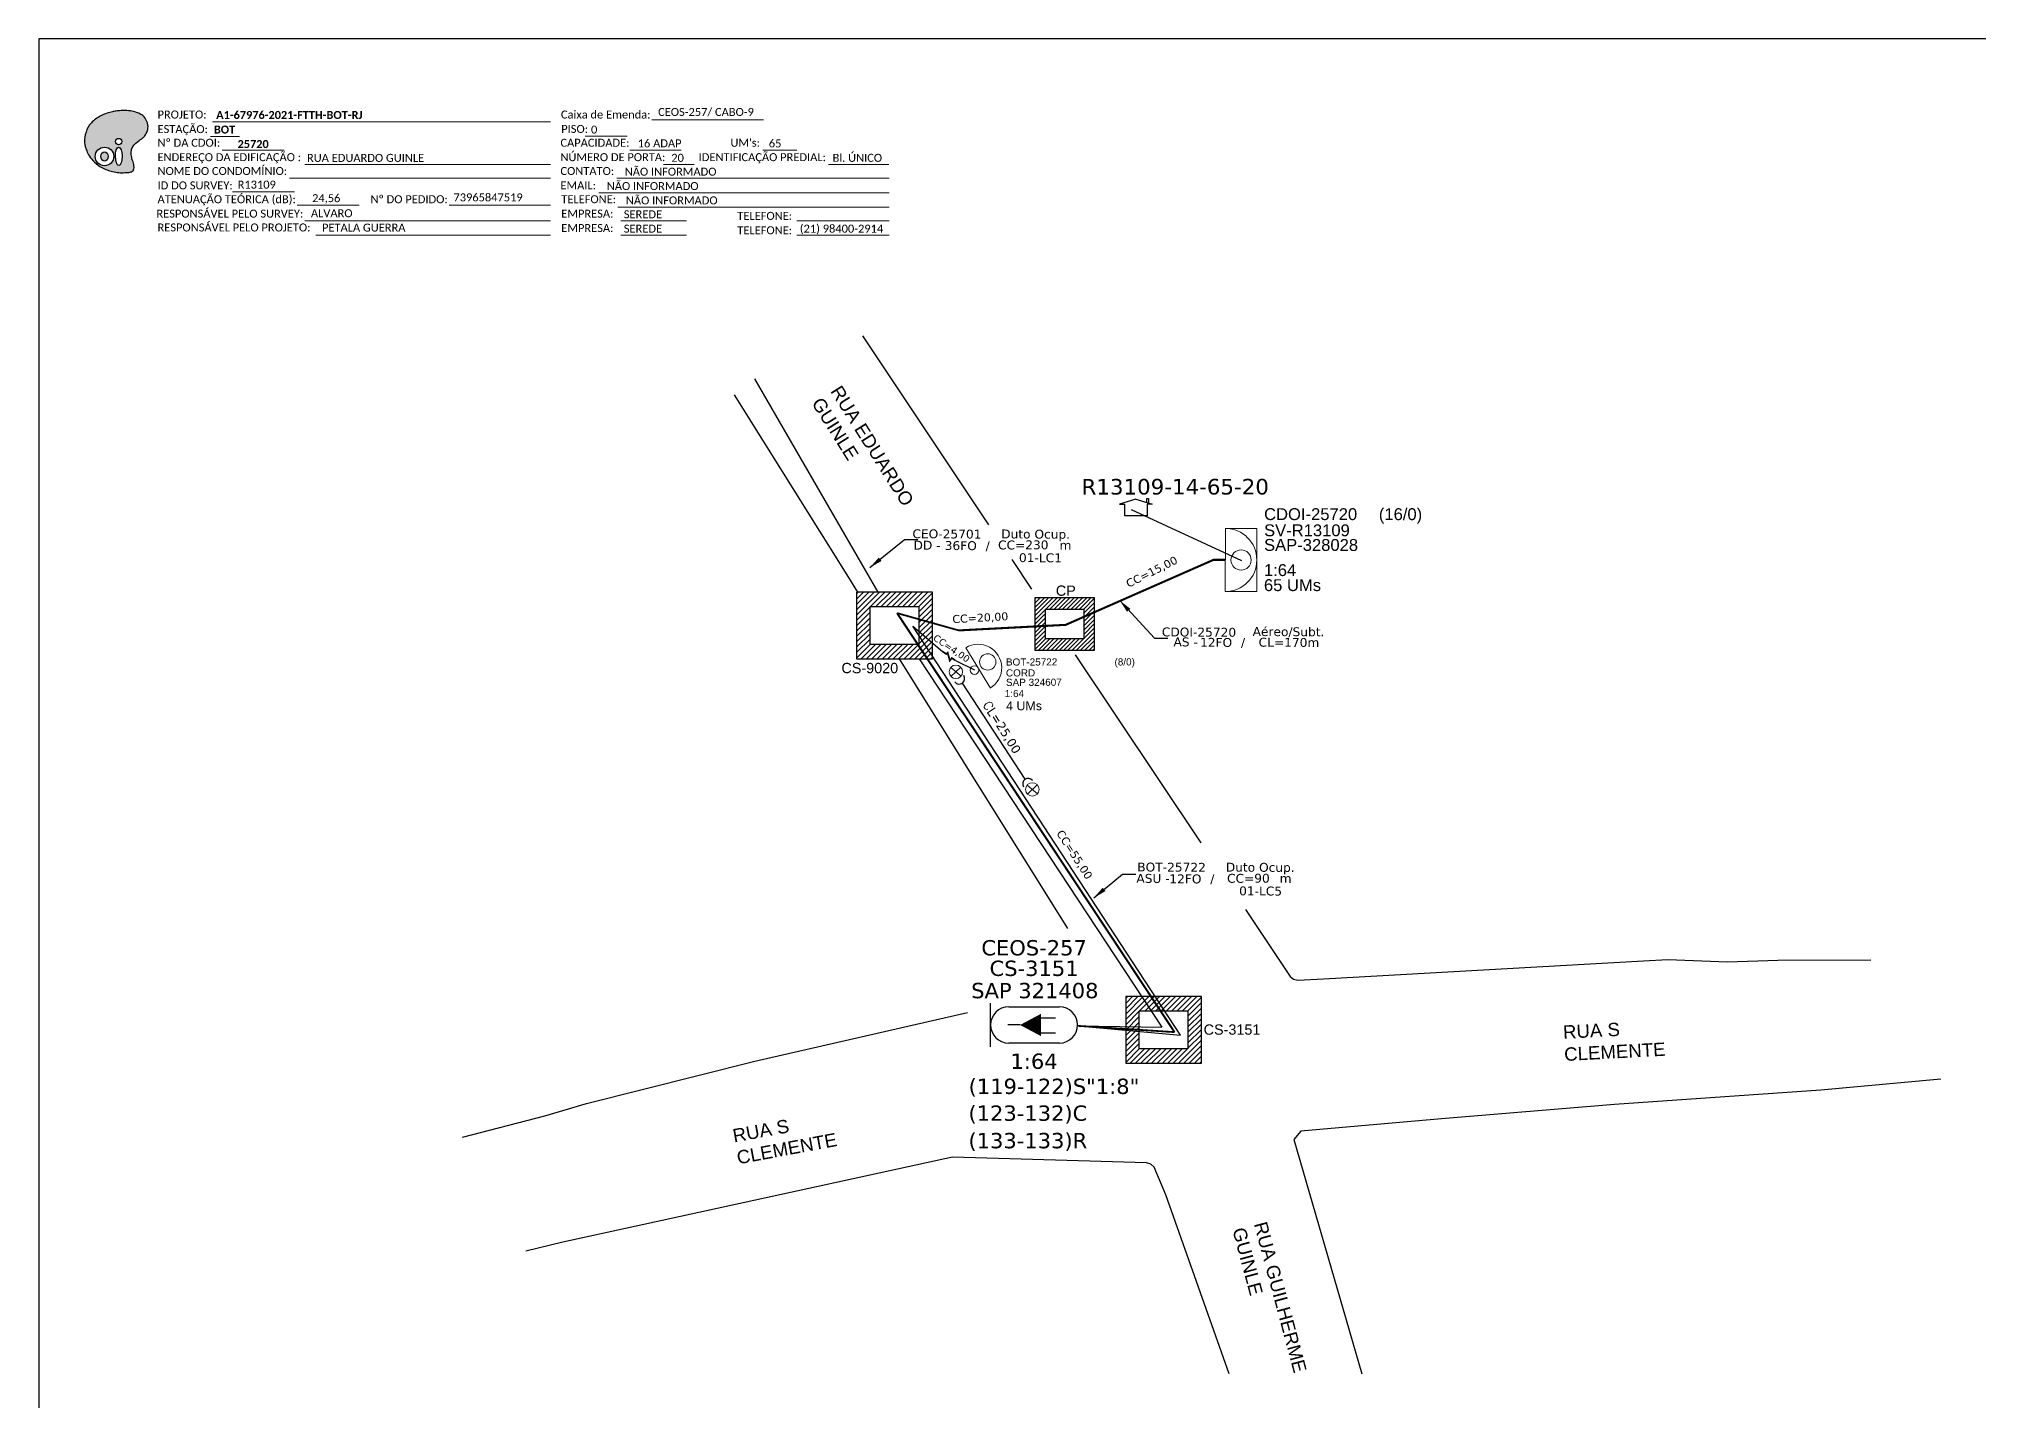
# Model space of a CAD drawing. Extents: x -4 to 837, y 1 to 595.
# Drawn here: x -3.8 to 432.5, y 289.1 to 595.3 of the extents above; entities that cross this region are included whole.
import ezdxf
from ezdxf.enums import TextEntityAlignment as Align

# ---------------------------------------------------------------- set-up
doc = ezdxf.new("R2010")
doc.units = 0
doc.linetypes.add('PHANTOM2', pattern=[1.25, 0.625, -0.125, 0.125, -0.125, 0.125, -0.125])
for name, color, linetype in [('10.0-Cartográfico', 4, 'Continuous'), ('10.1-Caixas Subterrâneas', 5, 'Continuous'), ('20.4-CEOS', 1, 'Continuous'), ('CAP a instalar', 1, 'Continuous'), ('CDOI', 1, 'Continuous'), ('celulas gpon', 7, 'Continuous'), ('label_cabos', 7, 'Continuous'), ('Legenda', 1, 'Continuous'), ('locais', 7, 'Continuous'), ('locais legendas', 7, 'Continuous'), ('Subida Lateral', 5, 'Continuous'), ('surveys', 7, 'Continuous')]:
    doc.layers.add(name, color=color, linetype=linetype)
for name, color, linetype, lineweight in [('10.4-Postes', 1, 'Continuous', 0), ("20.0-LEGENDA DOS CDO'S", 1, 'Continuous', 0), ('20.1-CDO_INTERIOR', 1, 'Continuous', 0), ('20.2-CDO_POSTE', 1, 'Continuous', 5), ('20.6-CORDOALHA_SUPORTE', 7, 'Continuous', 25), ('CORDOALHA_SUPORTE', 7, 'Continuous', 25), ('Segmento Logradouro Texto', 251, 'Continuous', 0)]:
    doc.layers.add(name, color=color, linetype=linetype, lineweight=lineweight)
doc.layers.add('DROP DE CLIENTE', color=140, linetype='Continuous', plot=False)
doc.layers.add('EXTRA', color=50, linetype='Continuous', plot=False)
doc.styles.add('ARIAL', font='arial.ttf')
doc.styles.add('DIGICADE', font='arial.ttf')
doc.styles.add('ROMANS', font='romans.shx')
doc.styles.add('siredit', font='verdana.ttf')
doc.styles.add('WMF-Calibri0', font='calibri.ttf')
doc.styles.add('WMF-Calibri1', font='calibrib.ttf')
doc.linetypes.add('FENCELINE1', pattern='A,0.25,-0.1,[133,ltypeshp.shx,S=0.1,R=0,X=-0.1,Y=0],-0.1,1', length=1.45)
doc.dimstyles.new('CC', dxfattribs={"dimtxt": 0.8, "dimasz": 2, "dimexe": 0.18, "dimexo": 0.0625, "dimgap": 0.09, "dimtad": 0, "dimdec": 0, "dimrnd": 1, "dimzin": 0, "dimdsep": 46, "dimtxsty": 'siredit', "dimblk": 'NONE', "dimcen": 0, "dimse1": 1, "dimse2": 1, "dimsd1": 1, "dimsd2": 1, "dimclrt": 7, "dimadec": 0, "dimazin": 0, "dimtfac": 1, "dimtdec": 0, "dimtofl": 0, "dimtmove": 0, "dimatfit": 3, "dimfxl": 0, "dimtolj": 1, "dimtzin": 0, "dimarcsym": 0})

# ---------------------------------------------------------------- blocks, each defined once
blk = doc.blocks.new('OI')
h = blk.add_hatch(color=40)
edge = h.paths.add_edge_path()
edge.add_spline(control_points=[(4.35, -0.67), (3.92, -0.99), (3.26, -1.5), (2.81, -2.59), (2.9, -3.5), (3.06, -4.27), (3.31, -4.85), (3.37, -5.39), (3.4, -5.88), (3.2, -6.4), (2.54, -6.61), (1.65, -6.63), (0.55, -6.67), (-0.56, -6.42), (-1.61, -6.14), (-2.77, -5.61), (-3.92, -4.77), (-4.89, -3.7), (-5.34, -2.65), (-5.6, -1.94), (-5.85, -0.96), (-5.71, 0.47), (-5.1, 2.02), (-4.14, 3.02), (-3.3, 3.61), (-2.37, 4.16), (-1.36, 4.44), (-0.56, 4.7), (0.79, 4.85), (2.24, 4.97), (3.79, 4.57), (4.67, 4.21), (5.44, 3.65), (5.76, 2.99), (6.03, 2.21), (6.01, 1.46), (5.72, 0.64), (5.31, 0.08), (4.88, -0.38), (4.51, -0.55), (4.35, -0.67)], knot_values=[0, 0, 0, 0, 1.60434, 2.417191, 3.427595, 4.282808, 4.776746, 5.304182, 5.888771, 6.258406, 6.858137, 7.79129, 8.986195, 10.124242, 11.187857, 12.242908, 13.953784, 15.414161, 16.515391, 17.349188, 17.675853, 19.552021, 21.515531, 22.568638, 23.63245, 24.621084, 25.782718, 26.745347, 27.142653, 29.870543, 31.004649, 31.921532, 32.709589, 33.801391, 34.042471, 35.192333, 35.971461, 36.628871, 37.254359, 37.836911, 37.836911, 37.836911, 37.836911], degree=3, periodic=0)
h.paths.add_polyline_path([(1.13, -0.87, -1), (-0.04, -0.87, -1)], flags=16)
edge = h.paths.add_edge_path(flags=16)
edge.add_ellipse((0.56, -3.59), major_axis=(-0.02, 1.71), ratio=0.361305, start_angle=0, end_angle=360)
h.paths.add_polyline_path([(-0.36, -3.62, -1), (-3.8, -3.62, -1)], flags=16)
edge = h.paths.add_edge_path(flags=0)
edge.add_ellipse((-2.08, -3.62), major_axis=(0, 0.885), ratio=0.758294, start_angle=0, end_angle=360)
at = {"color": 40}
for centre, radius in [((-2.08, -3.62), 1.72), ((0.54, -0.87), 0.587)]:
    blk.add_circle(centre, radius, dxfattribs=at)
blk.add_ellipse((-2.08, -3.62), major_axis=(0, 0.885), ratio=0.758294, start_param=-3.141592653589792, end_param=3.141592653589792, dxfattribs=at)
blk.add_ellipse((0.56, -3.59), major_axis=(-0.02, 1.71), ratio=0.361305, dxfattribs=at)
at = {"color": 40, "start_tangent": (-0.800898, -0.598801), "end_tangent": (-0.800898, -0.598801)}
blk.add_spline([(4.35, -0.67), (3.2, -1.78), (2.9, -2.54), (2.92, -3.55), (3.12, -4.38), (3.28, -4.85), (3.37, -5.37), (3.35, -5.95), (3.2, -6.29), (2.66, -6.55), (1.73, -6.63), (0.54, -6.62), (-0.58, -6.41), (-1.6, -6.11), (-2.56, -5.67), (-3.95, -4.67), (-4.89, -3.56), (-5.37, -2.56), (-5.64, -1.78), (-5.72, -1.46), (-5.63, 0.42), (-4.84, 2.22), (-4.13, 2.99), (-3.27, 3.62), (-2.4, 4.09), (-1.3, 4.47), (-0.37, 4.72), (0.02, 4.77), (2.75, 4.8), (3.85, 4.53), (4.69, 4.16), (5.31, 3.68), (5.85, 2.73), (5.93, 2.5), (5.94, 1.35), (5.67, 0.62), (5.29, 0.08), (4.84, -0.36), (4.35, -0.67)], degree=3, dxfattribs=at)
blk = doc.blocks.new('POLE_POLE')
at = {"layer": '10.4-Postes', "color": 1, "linetype": 'PHANTOM2'}
for points in [[(-0.000008, 0.0000105), (0.0000076, -0.0000022)], [(0.0000072, 0.000011), (-0.0000076, -0.0000027)]]:
    blk.add_lwpolyline(points, dxfattribs=at)
at = {"layer": '10.4-Postes', "color": 1}
blk.add_circle((-0.0000002, 0.0000042), 0.0000101, dxfattribs=at)
blk = doc.blocks.new('SURVEY_SURVEY')
for p, q in [((0, 0.0000127), (-0.0000126, 0.000009)), ((-0.0000126, 0.000009), (-0.0000086, 0.000009)), ((-0.0000086, 0), (-0.0000086, 0.000009)), ((0.0000086, 0), (-0.0000086, 0)), ((0, 0.0000127), (0.0000126, 0.000009)), ((0.0000084, 0.0000132), (0.0000098, 0.0000132)), ((0.0000084, 0.0000103), (0.0000084, 0.0000132)), ((0.0000126, 0.000009), (0.0000086, 0.000009)), ((0.0000086, 0.000009), (0.0000086, 0)), ((0.0000098, 0.0000132), (0.0000098, 0.0000099))]:
    blk.add_line(p, q)
blk = doc.blocks.new('CDOE_CT_POST_DESENHO')
at = {"color": 0}
blk.add_line((2.14, 0.39), (-2.11, 0.39), dxfattribs=at)
for centre, radius in [((0.01, 1.4), 0.733), ((0.01, 0), 0.393)]:
    blk.add_circle(centre, radius, dxfattribs=at)
blk.add_arc((0.01, 0.39), 2.12, 0, 180, dxfattribs=at)
blk = doc.blocks.new('*U116')
at = {"layer": '20.4-CEOS', "color": 7, "style": 'siredit'}
for tag, p in [('FIBRAS_SPLITTER', (0, 0)), ('FIBRAS_TOP_C', (0, -4.13)), ('RESERVA_FINAIS', (0, -5.46))]:
    blk.add_attdef(tag, p, '', height=1.01, dxfattribs=at)
for tag, p, flags in [('ID_ATIVIDADE', (0, -6.77), 3), ('FATOR', (0, -8.09), 1), ('QTDE', (0, -9.4), 1), ('FID', (0, -10.71), 1)]:
    blk.add_attdef(tag, p, '', height=1.01, dxfattribs=dict(at, flags=flags))
blk = doc.blocks.new('Inst CDOE-8 CAIXA DIST OPT CDOE 48F_8D C_SPL OPTAP')
at = {"layer": "20.0-LEGENDA DOS CDO'S", "color": 0}
for tag, p, style, flags in [('ID_ATIVIDADE', (0.12, 6.47), 'ARIAL', 3), ('FATOR', (7.92, 6.47), 'ARIAL', 1), ('QTDE', (0.23, -0.97), 'DIGICADE', 3)]:
    blk.add_attdef(tag, p, '', height=0.8, rotation=0.118, dxfattribs=dict(at, style=style, flags=flags))
at = {"layer": "20.0-LEGENDA DOS CDO'S", "color": 0, "style": 'ARIAL'}
for tag, p, height in [('CORDOALHA', (0.12, 4.02), 0.8), ('FID', (0.12, 5.25), 0.8), ('FIBRAS_UTILIZADAS', (2.38, 5.26), 0.8), ('1:XX', (-0.01, 1.7), 0.8), ('SAP', (0.12, 2.96), 0.8), ('UMS', (0.14, 0.22), 1)]:
    blk.add_attdef(tag, p, '', height=height, rotation=0.118, dxfattribs=at)
blk = doc.blocks.new('Inst CORD ALUMINIO 4.8 MM 3F(sem recursos)')
at = {"color": 0, "lineweight": 0, "style": 'ROMANS'}
blk.add_attdef('FID', (-19.18, -2.21), '', height=1, dxfattribs=at)
blk.add_attdef('LANCE', text='', height=1, dxfattribs=at).set_placement((-0.54, -2.21), align=Align.RIGHT)
at = {"color": 0, "lineweight": 0, "style": 'ROMANS', "flags": 3}
for tag, p in [('FATOR', (-5.2, -4.44)), ('ID_ATIVIDADE', (-5.2, -6.67))]:
    blk.add_attdef(tag, p, '', height=1, dxfattribs=at)
at = {"layer": 'label_cabos', "color": 0, "style": 'siredit'}
blk.add_attdef('QTDE', (-0.54, -2.21), '', height=1, rotation=359.69, dxfattribs=at)
blk = doc.blocks.new('LEGENDA DOS CABOS')
at = {"layer": 'EXTRA', "color": 0, "style": 'siredit'}
for tag, p in [('ID', (4.6, 0.97)), ('XX', (9.03, 0.97))]:
    blk.add_attdef(tag, text='', height=0.48, rotation=359.69, dxfattribs=at).set_placement(p, align=Align.MIDDLE_CENTER)
at = {"layer": 'Legenda', "color": 0, "style": 'siredit'}
for tag, p in [('TIPO_CABO', (1.31, 0)), ('CABO', (4.69, -0.05)), ('/', (6.81, -0.05)), ('METROS', (10.03, -0.05))]:
    blk.add_attdef(tag, text='', height=0.8, rotation=359.69, dxfattribs=at).set_placement(p, align=Align.MIDDLE_CENTER)
blk = doc.blocks.new('_None')
blk = doc.blocks.new('Inst CB DT OCUP CFOA-SM-DD-S-36')
at = {"layer": 'label_cabos', "color": 0, "style": 'siredit'}
for tag, flags, p in [('ID_ATIVIDADE', 3, (1.31, 2.67)), ('FATOR', 1, (11.56, 2.55))]:
    blk.add_attdef(tag, text='', height=1, rotation=359.69, dxfattribs=dict(at, flags=flags)).set_placement(p, align=Align.MIDDLE_CENTER)
for tag, p in [('TIPO_CABO', (1.11, 0)), ('DESTINO_CABO', (3.13, 1.26)), ('CABO', (4.69, -0.05)), ('/', (7.71, -0.05)), ('LANCE', (10.41, 0.02)), ('TIPO_CABO', (13.11, 1.24)), ('UND', (16.46, 0)), ('FID', (13.65, -1.41))]:
    blk.add_attdef(tag, text='', height=1, rotation=359.69, dxfattribs=at).set_placement(p, align=Align.MIDDLE_CENTER)
blk.add_attdef('QTDE', (11.93, -0.45), '', height=1, rotation=359.69, dxfattribs=at)
blk = doc.blocks.new('Inst CB DT OCUP CFOA-SM-ASU-120-S-12')
at = {"layer": 'label_cabos', "color": 0, "style": 'siredit'}
for tag, flags, p in [('ID_ATIVIDADE', 3, (1.31, 2.67)), ('FATOR', 1, (11.56, 2.55))]:
    blk.add_attdef(tag, text='', height=1, rotation=359.69, dxfattribs=dict(at, flags=flags)).set_placement(p, align=Align.MIDDLE_CENTER)
for tag, p in [('TIPO_CABO', (1.26, 0)), ('DESTINO_CABO', (3.13, 1.26)), ('CABO', (4.69, -0.05)), ('/', (7.71, -0.05)), ('LANCE', (10.91, 0)), ('TIPO_CABO', (13.11, 1.24)), ('UND', (15.96, 0)), ('FID', (13.15, -1.41))]:
    blk.add_attdef(tag, text='', height=1, rotation=359.69, dxfattribs=at).set_placement(p, align=Align.MIDDLE_CENTER)
blk.add_attdef('QTDE', (12.43, -0.47), '', height=1, rotation=359.69, dxfattribs=at)
blk = doc.blocks.new('*X98')
at = {"color": 0, "linetype": 'Continuous'}
for p, q in [((-1.25, 0.34099), (-0.49099, 1.1)), ((-1.25, 0.517767), (-0.667767, 1.1)), ((-1.25, 0.694544), (-0.844544, 1.1)), ((-1.25, 0.87132), (-1.02132, 1.1)), ((-1.25, 1.048097), (-1.198097, 1.1)), ((-0.789214, 0.625), (-0.314214, 1.1)), ((-0.612437, 0.625), (-0.137437, 1.1)), ((-0.43566, 0.625), (0.03934, 1.1)), ((-0.258883, 0.625), (0.216117, 1.1)), ((-0.082107, 0.625), (0.392893, 1.1)), ((0.09467, 0.625), (0.56967, 1.1)), ((0.271447, 0.625), (0.746447, 1.1)), ((0.448223, 0.625), (0.923223, 1.1)), ((0.625, 0.625), (1.1, 1.1)), ((0.801777, 0.625), (1.25, 1.073223)), ((0.8035, 0.449947), (1.25, 0.896447)), ((0.8035, 0.27317), (1.25, 0.71967)), ((-1.25, 0.164214), (-0.8035, 0.610714)), ((-1.25, -0.012563), (-0.8035, 0.433937)), ((-1.25, -0.18934), (-0.8035, 0.25716)), ((-1.25, -0.366117), (-0.8035, 0.080383)), ((0.8035, 0.096393), (1.25, 0.542893)), ((0.8035, -0.080383), (1.25, 0.366117)), ((0.8035, -0.25716), (1.25, 0.18934)), ((0.8035, -0.433937), (1.25, 0.012563)), ((-1.25, -0.542893), (-0.8035, -0.096393)), ((-1.25, -0.71967), (-0.8035, -0.27317)), ((-1.25, -0.896447), (-0.8035, -0.449947)), ((-1.25, -1.073223), (-0.801777, -0.625)), ((-1.1, -1.1), (-0.625, -0.625)), ((-0.923223, -1.1), (-0.448223, -0.625)), ((-0.746447, -1.1), (-0.271447, -0.625)), ((-0.56967, -1.1), (-0.09467, -0.625)), ((-0.392893, -1.1), (0.082107, -0.625)), ((-0.216117, -1.1), (0.258883, -0.625)), ((-0.03934, -1.1), (0.43566, -0.625)), ((0.137437, -1.1), (0.612437, -0.625)), ((0.314214, -1.1), (0.789214, -0.625)), ((0.49099, -1.1), (1.25, -0.34099)), ((0.667767, -1.1), (1.25, -0.517767)), ((0.8035, -0.610714), (1.25, -0.164214)), ((0.844544, -1.1), (1.25, -0.694544)), ((1.02132, -1.1), (1.25, -0.87132)), ((1.198097, -1.1), (1.25, -1.048097))]:
    blk.add_line(p, q, dxfattribs=at)

msp = doc.modelspace()

# ---------------------------------------------------------------- linework, layer by layer
for p, q in [((837.17, 595.26), (-3.83, 595.26)), ((-3.83, 595.26), (-3.83, 1.26))]:
    msp.add_line(p, q)
at = {"color": 7, "lineweight": 0}
for points in [[(35.28, 576.58), (111.25, 576.58)], [(134.09, 577.07), (159.22, 577.07)], [(34.76, 573.3), (41.31, 573.3)], [(119.05, 573.34), (128.53, 573.34)], [(37.42, 570.23), (51.37, 570.23)], [(129.1, 570.23), (140.71, 570.23)], [(159.04, 570.23), (166.7, 570.23)], [(52.58, 563.88), (111.25, 563.88)], [(55.99, 566.99), (111.25, 566.99)], [(126.21, 563.88), (187.44, 563.88)], [(136.68, 566.99), (143.62, 566.99)], [(173.85, 566.99), (187.41, 566.99)], [(39.74, 560.82), (53.69, 560.82)], [(122.17, 560.64), (187.44, 560.64)], [(54.28, 557.85), (68.22, 557.85)], [(55.99, 554.29), (111.25, 554.29)], [(88.51, 557.85), (111.27, 557.85)], [(126.46, 557.41), (187.44, 557.41)], [(127.07, 554.29), (141.86, 554.29)], [(166.67, 554.29), (187.44, 554.29)], [(58.48, 551.06), (111.25, 551.06)], [(127.07, 551.06), (141.86, 551.06)], [(166.67, 551.06), (187.44, 551.06)]]:
    msp.add_lwpolyline(points, dxfattribs=at)
at = {"layer": '10.0-Cartográfico'}
for points in [[(181.45, 528.43), (209.81, 485.98)], [(178.36, 474.1), (152.7, 515.16)], [(215.06, 478.12), (219.47, 471.51)], [(180.41, 470.81), (178.36, 474.1)], [(204.21, 432.71), (189.78, 455.81)], [(229.34, 456.73), (257.58, 414.46)], [(227.69, 395.13), (204.21, 432.71)], [(267.65, 399.4), (277.69, 384.36), (278.44, 383.74), (279.44, 383.55), (285.2, 383.87)], [(285.2, 383.87), (357.17, 387.89), (362.66, 388.16), (376.07, 387.69), (387.36, 388.07), (408.3, 388.09)], [(91.52, 348.22), (110.04, 353.03), (119.4, 355.82), (157.27, 365.29), (205.11, 376.23)], [(424.05, 361.25), (397.06, 358.8), (350.62, 355.54), (311.69, 352.35), (280.06, 349.61), (278.54, 347.73), (293.79, 295.01)], [(424.05, 361.25), (397.06, 358.8), (350.62, 355.54), (311.69, 352.35), (280.06, 349.61), (278.54, 347.73), (293.79, 295.01)], [(235.18, 342.77), (201.71, 343.76), (114.09, 324.64), (105.71, 322.59)], [(263.94, 295.01), (249.71, 335.28), (247.06, 341.51), (246.37, 342.19), (245.39, 342.47), (235.18, 342.77)]]:
    msp.add_lwpolyline(points, dxfattribs=at)
at = {"layer": '10.1-Caixas Subterrâneas', "color": 30}
for p, q in [((180.15, 470.81), (180.15, 455.81)), ((197.19, 470.81), (180.15, 470.81)), ((183.19, 459.05), (183.19, 467.57)), ((183.19, 467.57), (194.15, 467.57)), ((194.15, 467.57), (194.15, 459.05)), ((197.19, 455.81), (197.19, 470.81)), ((220.22, 469.56), (220.22, 457.74)), ((233.66, 469.56), (220.22, 469.56)), ((222.62, 460.29), (222.62, 467.01)), ((222.62, 467.01), (231.26, 467.01)), ((231.26, 467.01), (231.26, 460.29)), ((233.66, 457.74), (233.66, 469.56)), ((194.15, 459.05), (183.19, 459.05)), ((231.26, 460.29), (222.62, 460.29)), ((180.15, 455.81), (197.19, 455.81)), ((220.22, 457.74), (233.66, 457.74)), ((240.68, 379.87), (240.68, 364.87)), ((257.72, 379.87), (240.68, 379.87)), ((257.72, 364.87), (257.72, 379.87)), ((243.72, 368.11), (243.72, 376.63)), ((243.72, 376.63), (254.68, 376.63)), ((254.68, 376.63), (254.68, 368.11)), ((254.68, 368.11), (243.72, 368.11)), ((240.68, 364.87), (257.72, 364.87))]:
    msp.add_line(p, q, dxfattribs=at)
at = {"layer": '20.1-CDO_INTERIOR', "color": 1, "lineweight": 18}
msp.add_lwpolyline([(270.18, 470.94), (270.19, 485.13), (263.1, 485.13), (263.09, 470.94)], close=True, dxfattribs=at)
msp.add_circle((266.64, 478.03), 2.27, dxfattribs=at)
msp.add_arc((263.09, 478.04), 7.09, 269.9724, 89.9724, dxfattribs=at)
at = {"layer": '20.4-CEOS', "color": 5}
for p, q in [((214.36, 377.53), (225.77, 377.53)), ((225.77, 369.4), (214.36, 369.4))]:
    msp.add_line(p, q, dxfattribs=at)
for points in [[(210.3, 368.56), (210.3, 378.37)], [(216.92, 373.46), (214.17, 373.46)], [(221.42, 375.08), (224.88, 375.08)], [(221.42, 371.69), (224.88, 371.69)]]:
    msp.add_lwpolyline(points, dxfattribs=at)
msp.add_lwpolyline([(216.92, 373.46, 0, 5.02, 0), (221.63, 373.46, 5.02, 5.02, 0)], format="xyseb", dxfattribs=at)
for centre, start, end in [((214.36, 373.46), 90, 270), ((225.77, 373.46), 270, 90)]:
    msp.add_arc(centre, 4.07, start, end, dxfattribs=at)
at = {"layer": 'CAP a instalar', "color": 7, "ltscale": 50}
for p, q in [((185, 470.81), (157.24, 518.77)), ((189.89, 462.37), (189.89, 462.37)), ((194.21, 455.81), (248.78, 372.94)), ((229.89, 373.26), (248.78, 372.94))]:
    msp.add_line(p, q, dxfattribs=at)
at = {"layer": 'CAP a instalar', "color": 7, "linetype": 'FENCELINE1', "ltscale": 10}
for p, q in [((253.03, 371.2), (192.83, 463.16)), ((192.83, 463.16), (199.44, 457.48))]:
    msp.add_line(p, q, dxfattribs=at)
at = {"layer": 'CAP a instalar', "color": 7, "linetype": 'FENCELINE1', "ltscale": 50}
for p, q in [((202.36, 455.45), (206.63, 453.3)), ((229.89, 373.26), (253.03, 371.2))]:
    msp.add_line(p, q, dxfattribs=at)
at = {"layer": 'CAP a instalar', "color": 10, "linetype": 'FENCELINE1', "ltscale": 10, "const_width": 0.467}
for points in [[(203.13, 462.2), (227.17, 463.45), (260.45, 478.08), (263, 478.08)], [(189.25, 466.09), (251.67, 371.85)]]:
    msp.add_lwpolyline(points, dxfattribs=at)
at = {"layer": 'CAP a instalar', "color": 10, "linetype": 'FENCELINE1', "ltscale": 50, "const_width": 0.4}
for points in [[(189.25, 466.09), (203.13, 462.2)], [(229.89, 373.26), (251.67, 371.85), (251.67, 371.85)]]:
    msp.add_lwpolyline(points, dxfattribs=at)
at = {"layer": 'CORDOALHA_SUPORTE'}
msp.add_line((218.04, 428.73), (203.96, 450.35), dxfattribs=at)
for centre, start, end in [((203.25, 451.34), 215.8062, 35.8062), ((218.71, 427.71), 35.8062, 215.8062)]:
    msp.add_arc(centre, 1.22, start, end, dxfattribs=at)
at = {"layer": 'DROP DE CLIENTE'}
msp.add_lwpolyline([(241.92, 489.39), (266.7, 477.96)], dxfattribs=at)
at = {"layer": 'Subida Lateral', "color": 5, "const_width": 0.4}
msp.add_lwpolyline([(202.36, 455.45), (201.57, 455.99), (201.11, 455.42), (200.63, 457.17), (200.32, 456.88), (199.44, 457.48)], dxfattribs=at)

# ---------------------------------------------------------------- block references
at = {"color": 7, "xscale": 1.213923925163967, "yscale": 1.213923925163967, "zscale": 1.213923925163967, "rotation": 0.1532896023949059}
msp.add_blockref('OI', (13.47, 573.2), dxfattribs=at)
at = {"color": 0, "lineweight": 0}
ref = msp.add_blockref('Inst CB DT OCUP CFOA-SM-DD-S-36', (194.21, 481.37), dxfattribs=dict(at, xscale=2, yscale=2, zscale=2))
ref.add_attrib('DESTINO_CABO', 'CEO-25701', dxfattribs={"layer": 'label_cabos', "color": 0, "height": 2, "rotation": 359.69, "style": 'siredit'}).set_placement((200.47, 483.9), align=Align.MIDDLE_CENTER)
ref.add_attrib('TIPO_CABO', 'Duto Ocup.', dxfattribs={"layer": 'label_cabos', "color": 0, "height": 2, "rotation": 359.69, "style": 'siredit'}).set_placement((220.42, 483.86), align=Align.MIDDLE_CENTER)
ref.add_attrib('/', '/', dxfattribs={"layer": 'label_cabos', "color": 0, "height": 2, "rotation": 359.69, "style": 'siredit'}).set_placement((209.64, 481.27), align=Align.MIDDLE_CENTER)
ref.add_attrib('FID', '01-LC1', dxfattribs={"layer": 'label_cabos', "color": 0, "height": 2, "rotation": 359.69, "style": 'siredit'}).set_placement((221.5, 478.54), align=Align.MIDDLE_CENTER)
ref.add_attrib('LANCE', 'CC=', dxfattribs={"layer": 'label_cabos', "color": 0, "height": 2, "rotation": 359.69, "style": 'siredit'}).set_placement((215.03, 481.41), align=Align.MIDDLE_CENTER)
ref.add_attrib('UND', 'm', dxfattribs={"layer": 'label_cabos', "color": 0, "height": 2, "rotation": 359.69, "style": 'siredit'}).set_placement((227.14, 481.37), align=Align.MIDDLE_CENTER)
ref.add_attrib('CABO', '36FO', dxfattribs={"layer": 'label_cabos', "color": 0, "height": 2, "rotation": 359.69, "style": 'siredit'}).set_placement((203.58, 481.27), align=Align.MIDDLE_CENTER)
ref.add_attrib('TIPO_CABO', 'DD - ', dxfattribs={"layer": 'label_cabos', "color": 0, "height": 2, "rotation": 359.69, "style": 'siredit'}).set_placement((196.43, 481.36), align=Align.MIDDLE_CENTER)
ref.add_attrib('QTDE', '230', (218.07, 480.46), dxfattribs={"layer": 'label_cabos', "color": 0, "height": 2, "rotation": 359.69, "style": 'siredit'})
at = {"color": 3, "lineweight": 0}
ref = msp.add_blockref('Inst CORD ALUMINIO 4.8 MM 3F(sem recursos)', (215.71, 442.34), dxfattribs=dict(at, xscale=2.000000000163574, yscale=2.000000000163574, zscale=2.000000000163574, rotation=302.4090204631635))
ref.add_attrib('QTDE', '25,00', (211.4, 440.87), dxfattribs={"layer": '20.6-CORDOALHA_SUPORTE', "color": 0, "height": 2, "rotation": 302.099, "style": 'siredit'})
ref.add_attrib('LANCE', 'CL=', dxfattribs={"layer": '20.6-CORDOALHA_SUPORTE', "color": 0, "lineweight": 0, "height": 2, "rotation": 302.409, "style": 'ROMANS'}).set_placement((211.4, 440.87), align=Align.RIGHT)
at = {"layer": '10.1-Caixas Subterrâneas', "color": 30, "rotation": 180.0000000000622}
for p, xscale, yscale, zscale in [((188.67, 463.31), 6.817392557172303, 6.817392557172303, 13.63478511434461), ((226.94, 463.65), 5.374951096981325, 5.374951096981325, 10.74990219396265), ((249.2, 372.37), 6.817392557172303, 6.817392557172303, 13.63478511434461)]:
    msp.add_blockref('*X98', p, dxfattribs=dict(at, xscale=xscale, yscale=yscale, zscale=zscale))
at = {"layer": "20.0-LEGENDA DOS CDO'S", "color": 7, "lineweight": 0}
ref = msp.add_blockref('Inst CDOE-8 CAIXA DIST OPT CDOE 48F_8D C_SPL OPTAP', (213.5, 443.79), dxfattribs=dict(at, xscale=2, yscale=2, zscale=2))
ref.add_attrib('FID', 'BOT-25722', (213.74, 454.29), dxfattribs={"color": 0, "height": 1.6, "rotation": 0.118, "style": 'ARIAL'})
ref.add_attrib('CORDOALHA', 'CORD', (213.74, 451.84), dxfattribs={"color": 0, "height": 1.6, "rotation": 0.118, "style": 'ARIAL'})
ref.add_attrib('SAP', 'SAP 324607', (213.75, 449.72), dxfattribs={"color": 0, "height": 1.6, "rotation": 0.118, "style": 'ARIAL'})
ref.add_attrib('1:XX', '1:64', (213.47, 447.2), dxfattribs={"color": 0, "height": 1.6, "rotation": 0.118, "style": 'ARIAL'})
ref.add_attrib('UMS', '4 UMs', (213.78, 444.23), dxfattribs={"color": 0, "height": 2, "rotation": 0.118, "style": 'ARIAL'})
ref.add_attrib('FIBRAS_UTILIZADAS', '(8/0)', dxfattribs={"color": 0, "height": 1.6, "rotation": 0.118, "style": 'ARIAL'}).set_placement((240.46, 454.32), align=Align.CENTER)
at = {"layer": '20.2-CDO_POSTE', "color": 7, "xscale": -2.49999999981403, "yscale": -2.49999999981403, "zscale": -2.49999999981403, "rotation": 121.4551548298932}
msp.add_blockref('CDOE_CT_POST_DESENHO', (206.64, 453.3), dxfattribs=at)
at = {"layer": '20.4-CEOS', "color": 0, "lineweight": 0}
ref = msp.add_blockref('*U116', (205.35, 357.94), dxfattribs=dict(at, xscale=3.411933359115903, yscale=3.411933359115903, zscale=3.411933359115903))
ref.add_attrib('FIBRAS_SPLITTER', '(119-122)S"1:8"', (205.35, 357.94), dxfattribs={"color": 7, "height": 3.4449, "style": 'siredit'})
ref.add_attrib('FIBRAS_TOP_C', '(123-132)C', (205.31, 351.91), dxfattribs={"color": 7, "height": 3.445, "style": 'siredit'})
ref.add_attrib('RESERVA_FINAIS', '(133-133)R', (205.31, 345.73), dxfattribs={"color": 7, "height": 3.445, "style": 'siredit'})
at = {"layer": 'label_cabos', "color": 0, "lineweight": 0}
ref = msp.add_blockref('LEGENDA DOS CABOS', (248.69, 458.56), dxfattribs=dict(at, xscale=2, yscale=2, zscale=2))
ref.add_attrib('ID', 'CDOI-25720', dxfattribs={"color": 0, "height": 2, "rotation": 359.69, "style": 'siredit'}).set_placement((257.17, 461.82), align=Align.MIDDLE_CENTER)
ref.add_attrib('CABO', '12FO', dxfattribs={"color": 0, "height": 2, "rotation": 359.69, "style": 'siredit'}).set_placement((261.02, 459.51), align=Align.MIDDLE_CENTER)
ref.add_attrib('METROS', 'CL=170m', dxfattribs={"color": 0, "height": 2, "rotation": 359.69, "style": 'siredit'}).set_placement((277.41, 459.51), align=Align.MIDDLE_CENTER)
ref.add_attrib('XX', 'Aéreo/Subt.', dxfattribs={"color": 0, "height": 2, "rotation": 359.69, "style": 'siredit'}).set_placement((277.31, 461.91), align=Align.MIDDLE_CENTER)
ref.add_attrib('/', '/', dxfattribs={"color": 0, "height": 2, "rotation": 359.69, "style": 'siredit'}).set_placement((267.08, 459.51), align=Align.MIDDLE_CENTER)
ref.add_attrib('TIPO_CABO', 'AS -', dxfattribs={"color": 0, "height": 2, "rotation": 359.69, "style": 'siredit'}).set_placement((254.17, 459.61), align=Align.MIDDLE_CENTER)
ref = msp.add_blockref('Inst CB DT OCUP CFOA-SM-ASU-120-S-12', (244.74, 406.43), dxfattribs=dict(at, xscale=2, yscale=2, zscale=2))
ref.add_attrib('DESTINO_CABO', 'BOT-25722', dxfattribs={"color": 0, "height": 2, "rotation": 359.69, "style": 'siredit'}).set_placement((251, 408.95), align=Align.MIDDLE_CENTER)
ref.add_attrib('CABO', '12FO', dxfattribs={"color": 0, "height": 2, "rotation": 359.69, "style": 'siredit'}).set_placement((254.11, 406.32), align=Align.MIDDLE_CENTER)
ref.add_attrib('TIPO_CABO', 'Duto Ocup.', dxfattribs={"color": 0, "height": 2, "rotation": 359.69, "style": 'siredit'}).set_placement((270.95, 408.92), align=Align.MIDDLE_CENTER)
ref.add_attrib('/', '/', dxfattribs={"color": 0, "height": 2, "rotation": 359.69, "style": 'siredit'}).set_placement((260.16, 406.32), align=Align.MIDDLE_CENTER)
ref.add_attrib('TIPO_CABO', 'ASU - ', dxfattribs={"color": 0, "height": 2, "rotation": 359.69, "style": 'siredit'}).set_placement((247.26, 406.42), align=Align.MIDDLE_CENTER)
ref.add_attrib('FID', '01-LC5', dxfattribs={"color": 0, "height": 2, "rotation": 359.69, "style": 'siredit'}).set_placement((271.03, 403.6), align=Align.MIDDLE_CENTER)
ref.add_attrib('LANCE', 'CC=', dxfattribs={"color": 0, "height": 2, "rotation": 359.69, "style": 'siredit'}).set_placement((266.55, 406.43), align=Align.MIDDLE_CENTER)
ref.add_attrib('QTDE', '90', (269.59, 405.48), dxfattribs={"color": 0, "height": 2, "rotation": 359.69, "style": 'siredit'})
ref.add_attrib('UND', 'm', dxfattribs={"color": 0, "height": 2, "rotation": 359.69, "style": 'siredit'}).set_placement((276.66, 406.43), align=Align.MIDDLE_CENTER)
at = {"layer": 'locais', "color": 10, "xscale": 150000, "yscale": 150000, "zscale": 150000}
for p in [(202.51, 452.26), (219.7, 425.81)]:
    msp.add_blockref('POLE_POLE', p, dxfattribs=at)
at = {"layer": 'surveys', "color": 255, "xscale": 291074.1463187818, "yscale": 291074.1463187818, "zscale": 291074.1463187818}
msp.add_blockref('SURVEY_SURVEY', (242.98, 487.99), dxfattribs=at)

# ---------------------------------------------------------------- texts
at = {"color": 7, "lineweight": 0, "style": 'WMF-Calibri0'}
for s, height, p in [('PROJETO:', 1.793, (22.88, 577.33)), ('ESTAÇÃO:', 1.793, (22.88, 574.05)), ('Caixa de Emenda:', 1.7927, (113.63, 577.33)), ('Nº DA CDOI:', 1.7927, (22.88, 570.98)), ('CAPACIDADE:', 1.7927, (113.52, 570.98)), ('PISO:', 1.793, (113.7, 574.09)), ("UM's:", 1.793, (151.77, 570.98)), ('ENDEREÇO DA EDIFICAÇÃO :', 1.7927, (22.88, 567.74)), ('NÚMERO DE PORTA:', 1.7927, (113.52, 567.74)), ('IDENTIFICAÇÃO PREDIAL:', 1.7927, (144.61, 567.74)), ('NOME DO CONDOMÍNIO:', 1.7927, (22.88, 564.63)), ('ID DO SURVEY:', 1.7927, (22.88, 561.39)), ('CONTATO:', 1.793, (113.52, 564.63)), ('EMAIL:', 1.793, (113.52, 561.39)), ('ATENUAÇÃO TEÓRICA (dB):', 1.7927, (22.88, 558.28)), ('Nº DO PEDIDO:', 1.7927, (70.8, 558.28)), ('TELEFONE:', 1.793, (113.71, 558.28)), ('RESPONSÁVEL PELO SURVEY:', 1.7927, (22.63, 555.04)), ('RESPONSÁVEL PELO PROJETO:', 1.7927, (22.88, 551.93)), ('EMPRESA:', 1.793, (113.71, 555.04)), ('TELEFONE:', 1.793, (153.31, 554.54)), ('EMPRESA:', 1.793, (113.71, 551.8)), ('TELEFONE:', 1.793, (153.31, 551.3))]:
    msp.add_text(s, height=height, dxfattribs=at).set_placement(p)
at = {"color": 7}
for s, height, style, p in [('A1-67976-2021-FTTH-BOT-RJ', 1.7927, 'WMF-Calibri1', (36.07, 577.23)), ('CEOS-257/ CABO-9', 1.7927, 'WMF-Calibri0', (135.49, 577.91)), ('BOT', 1.793, 'WMF-Calibri1', (35.56, 573.95)), ('0', 1.79, 'WMF-Calibri0', (120.4, 573.94)), (' 16 ADAP', 1.793, 'WMF-Calibri0', (130.27, 570.85)), ('65', 1.793, 'WMF-Calibri0', (160.39, 570.83)), ('RUA EDUARDO GUINLE', 1.7927, 'WMF-Calibri0', (56.5, 567.58)), ('20', 1.793, 'WMF-Calibri0', (138.46, 567.59)), ('Bl. ÚNICO', 1.793, 'WMF-Calibri0', (174.74, 567.59)), ('R13109', 1.793, 'WMF-Calibri0', (40.9, 561.56)), ('NÃO INFORMADO', 1.7927, 'WMF-Calibri0', (123.95, 561.24)), ('NÃO INFORMADO', 1.7927, 'WMF-Calibri0', (127.99, 564.48)), ('24,56', 1.793, 'WMF-Calibri0', (57.65, 558.52)), ('73965847519', 1.7927, 'WMF-Calibri0', (89.45, 558.69)), ('NÃO INFORMADO', 1.7927, 'WMF-Calibri0', (128.24, 558.01)), ('ALVARO', 1.793, 'WMF-Calibri0', (57.39, 555.13)), ('SEREDE', 1.793, 'WMF-Calibri0', (127.77, 554.89)), ('PETALA GUERRA', 1.7927, 'WMF-Calibri0', (59.88, 551.9)), ('SEREDE', 1.793, 'WMF-Calibri0', (127.77, 551.66)), ('(21) 98400-2914', 1.7927, 'WMF-Calibri0', (167.37, 551.66))]:
    msp.add_text(s, height=height, dxfattribs=dict(at, style=style)).set_placement(p)
at = {"color": 7, "style": 'WMF-Calibri1'}
msp.add_text('25720', height=1.793, dxfattribs=at).set_placement((44.39, 570.69), align=Align.CENTER)
at = {"layer": "20.0-LEGENDA DOS CDO'S", "color": 1, "style": 'ARIAL'}
for s, p in [('CDOI-25720', (271.81, 487.02)), ('SV-R13109', (271.81, 483.38)), ('SAP-328028', (271.8, 480.09)), ('1:64', (271.78, 474.43)), ('65 UMs', (271.78, 471.05))]:
    msp.add_text(s, height=2.671, rotation=359.9724, dxfattribs=at).set_placement(p)
msp.add_text('       (16/0)', height=2.6709, rotation=359.9724, dxfattribs=at).set_placement((298.88, 487.01), align=Align.CENTER)
at = {"layer": '20.4-CEOS', "color": 5, "style": 'siredit'}
for s, p in [('CEOS-257', (220.07, 392.55)), ('CS-3151', (220.07, 387.93)), ('SAP 321408', (220.24, 382.92)), ('1:64', (220.07, 367.03))]:
    msp.add_text(s, height=3.445, dxfattribs=at).set_placement(p, align=Align.TOP_CENTER)
at = {"layer": 'CDOI', "color": 7, "linetype": 'Continuous', "style": 'siredit'}
msp.add_text('R13109-14-65-20', height=3.5021, rotation=0.0276, dxfattribs=at).set_placement((230.74, 492.76))
at = {"layer": 'celulas gpon', "color": 3, "style": 'siredit'}
for s, height, rotation, p in [('CC=15,00', 1.8, 26.7207, (241.32, 471.76)), ('CC=20,00', 1.8, 3.1191, (201.74, 463.82)), ('CC=4,00', 1.53, 325.7943, (197.21, 460.16)), ('CC=55,00', 1.8, 302.8245, (225.02, 416.58))]:
    msp.add_text(s, height=height, rotation=rotation, dxfattribs=at).set_placement(p)
at = {"layer": 'locais legendas', "color": 30, "style": 'ARIAL'}
for s, p in [('CP', (224.96, 469.98)), ('CS-9020', (176.73, 452.58)), ('CS-3151', (258.22, 371.27))]:
    msp.add_text(s, height=2.316, dxfattribs=at).set_placement(p)
at = {"layer": 'Segmento Logradouro Texto', "color": 5, "linetype": 'Continuous', "char_height": 3, "attachment_point": 1, "style": 'DIGICADE'}
for s, insert, width, rotation in [('\\fArial|b0|i0|c0|p34;\\W1.0000000000;\\T1.0000000000;\\o\\lRUA EDUARDO GUINLE', (176.68, 517.61), 32.382, 302.2401), ('\\fArial|b0|i0|c0|p34;\\W1.0000000000;\\T1.0000000000;\\o\\lRUA S CLEMENTE', (338.98, 373.34), 25.0859, 3.0115), ('\\fArial|b0|i0|c0|p34;\\W1.0000000000;\\T1.0000000000;\\o\\lRUA S CLEMENTE', (152.04, 349.97), 25.0859, 10.5339), ('RUA GUILHERME GUINLE', (272.39, 329.5), 44.2441, 285.034)]:
    msp.add_mtext(s, dxfattribs=dict(at, insert=insert, width=width, rotation=rotation))
at = {"layer": 'Segmento Logradouro Texto', "linetype": 'Continuous', "char_height": 3, "width": 25.0859, "attachment_point": 1, "style": 'DIGICADE'}
for insert, rotation in [((338.98, 373.34), 3.0115), ((152.04, 349.97), 10.5339)]:
    msp.add_mtext('\\fArial|b0|i0|c0|p34;\\W1.0000000000;\\T1.0000000000;\\o\\lRUA S CLEMENTE', dxfattribs=dict(at, insert=insert, rotation=rotation))

# ---------------------------------------------------------------- leaders
at = {"layer": 'label_cabos'}
for points in [[(183.11, 476.32), (190.92, 482.61), (193.92, 482.62)], [(239.33, 468.94), (247.13, 460.43), (250.13, 460.44)], [(233.5, 402.04), (239.99, 407.4), (242.99, 407.41)]]:
    msp.add_leader(points, dimstyle='CC', override={"dimasz": 3, "dimgap": 0.09, "dimtad": 0}, dxfattribs=at)

doc.saveas('drawing.dxf')
